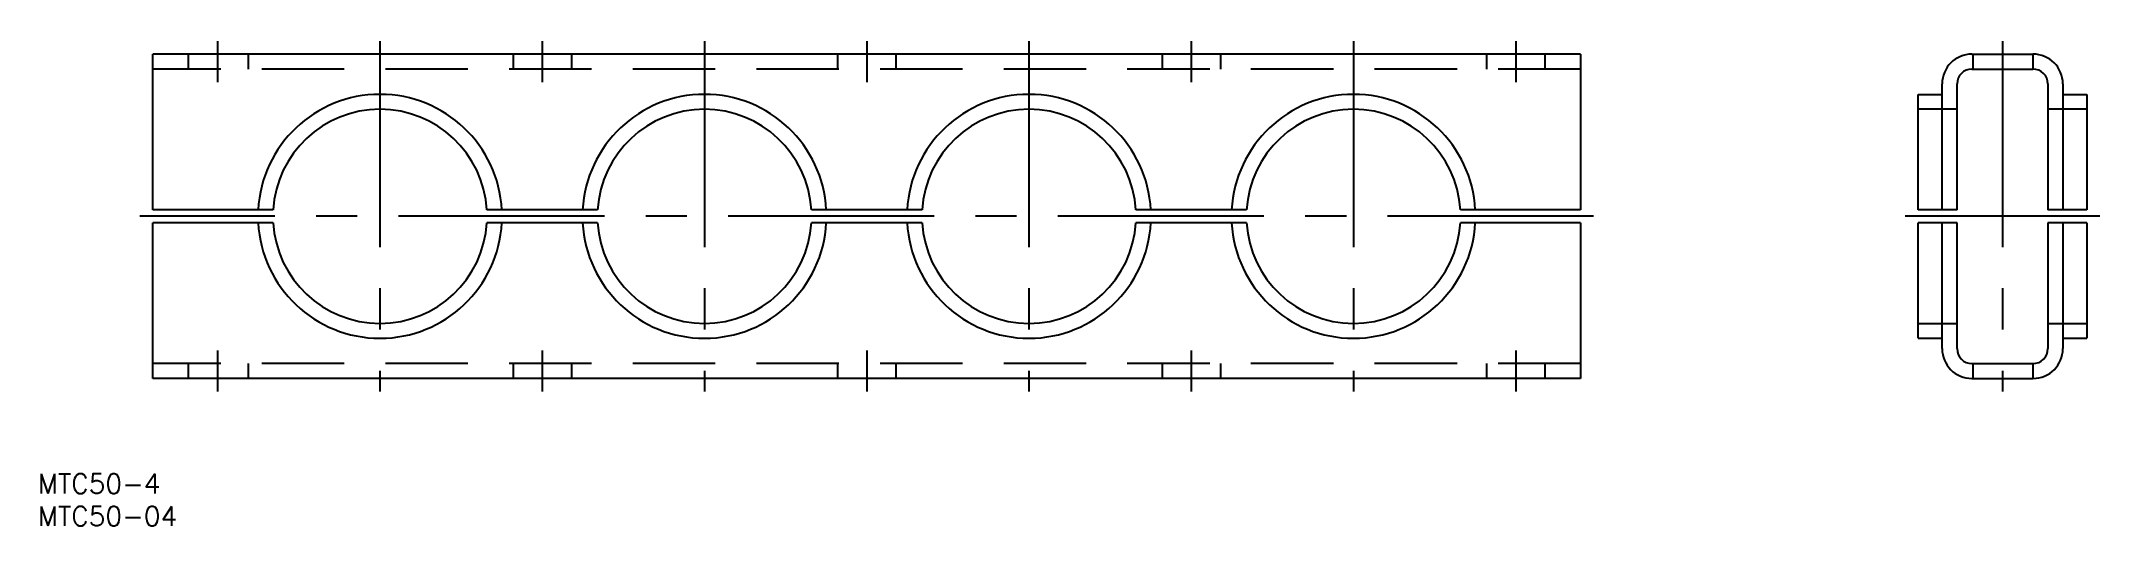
# Model space of a CAD drawing. Extents: x -52 to 265, y -48 to 27.
import ezdxf

# ---------------------------------------------------------------- set-up
doc = ezdxf.new("R2010")
doc.units = 0
doc.linetypes.add('CENTER', pattern=[50.8, 31.75, -6.35, 6.35, -6.35])
doc.linetypes.add('DASHED', pattern=[19.05, 12.7, -6.35])
doc.layers.get('0').update_dxf_attribs({"linetype": 'CONTINUOUS'})
doc.layers.add('CENTER', color=1, linetype='CENTER')
doc.styles.get("Standard").update_dxf_attribs({"font": 'txt.shx', "height": 3, "bigfont": 'bigfont.shx'})

msp = doc.modelspace()

# ---------------------------------------------------------------- linework, layer by layer
at = {"color": 7, "linetype": 'CONTINUOUS'}
for p, q in [((185, 25), (-35, 25)), ((-35, 1), (-35, 25)), ((185, 25), (185, 1)), ((245.3, 25), (254.7, 25)), ((245.3, 22.7), (254.7, 22.7)), ((240.7, 1), (240.7, 20.4)), ((243, 1), (243, 20.4)), ((257, 20.4), (257, 1)), ((259.3, 20.4), (259.3, 1)), ((237, 1), (237, 18.8)), ((237, 18.8), (240.7, 18.8)), ((259.3, 18.8), (263, 18.8)), ((263, 18.8), (263, 1)), ((-16.47, 1), (-35, 1)), ((33.53, 1), (16.47, 1)), ((83.53, 1), (66.47, 1)), ((133.53, 1), (116.47, 1)), ((185, 1), (166.47, 1)), ((243, 1), (237, 1)), ((263, 1), (257, 1)), ((-16.47, -1), (-35, -1)), ((-35, -25), (-35, -1)), ((33.53, -1), (16.47, -1)), ((83.53, -1), (66.47, -1)), ((133.53, -1), (116.47, -1)), ((185, -1), (166.47, -1)), ((185, -1), (185, -25)), ((237, -18.8), (237, -1)), ((243, -1), (237, -1)), ((240.7, -20.4), (240.7, -1)), ((243, -20.4), (243, -1)), ((263, -1), (257, -1)), ((257, -1), (257, -20.4)), ((259.3, -1), (259.3, -20.4)), ((263, -1), (263, -18.8)), ((237, -18.8), (240.7, -18.8)), ((259.3, -18.8), (263, -18.8)), ((185, -25), (-35, -25)), ((245.3, -22.7), (254.7, -22.7)), ((245.3, -25), (254.7, -25))]:
    msp.add_line(p, q, dxfattribs=at)
at = {"color": 3, "linetype": 'DASHED'}
for p, q in [((185, 22.7), (-35, 22.7)), ((-29.5, 22.7), (-29.5, 25)), ((-20.25, 22.7), (-20.25, 25)), ((20.5, 25), (20.5, 22.7)), ((29.5, 25), (29.5, 22.7)), ((70.5, 25), (70.5, 22.7)), ((79.5, 25), (79.5, 22.7)), ((120.5, 25), (120.5, 22.7)), ((129.5, 25), (129.5, 22.7)), ((170.5, 25), (170.5, 22.7)), ((179.5, 25), (179.5, 22.7)), ((245.5, 22.7), (245.5, 25)), ((254.75, 22.7), (254.75, 25)), ((243, 16.5), (237, 16.5)), ((263, 16.5), (257, 16.5)), ((237, -16.5), (243, -16.5)), ((257, -16.5), (263, -16.5)), ((185, -22.7), (-35, -22.7)), ((-29.5, -25), (-29.5, -22.7)), ((-20.25, -25), (-20.25, -22.7)), ((20.5, -22.7), (20.5, -25)), ((29.5, -22.7), (29.5, -25)), ((70.5, -22.7), (70.5, -25)), ((79.5, -22.7), (79.5, -25)), ((120.5, -22.7), (120.5, -25)), ((129.5, -22.7), (129.5, -25)), ((170.5, -22.7), (170.5, -25)), ((179.5, -22.7), (179.5, -25)), ((245.5, -25), (245.5, -22.7)), ((254.75, -25), (254.75, -22.7))]:
    msp.add_line(p, q, dxfattribs=at)
at = {"color": 7, "linetype": 'CONTINUOUS'}
for centre, radius, start, end in [((245.3, 20.4), 4.6, 90, 180), ((245.3, 20.4), 2.3, 90, 180), ((254.7, 20.4), 4.6, 0, 90), ((254.7, 20.4), 2.3, 0, 90), ((0, 0), 18.8, 3.0491, 176.9509), ((0, 0), 16.5, 3.4746, 176.5254), ((50, 0), 18.8, 3.0491, 176.9509), ((50, 0), 16.5, 3.4746, 176.5254), ((100, 0), 18.8, 3.0491, 176.9509), ((100, 0), 16.5, 3.4746, 176.5254), ((150, 0), 18.8, 3.0491, 176.9509), ((150, 0), 16.5, 3.4746, 176.5254), ((0, 0), 18.8, 183.0491, 356.9509), ((0, 0), 16.5, 183.4746, 356.5254), ((50, 0), 18.8, 183.0491, 356.9509), ((50, 0), 16.5, 183.4746, 356.5254), ((100, 0), 18.8, 183.0491, 356.9509), ((100, 0), 16.5, 183.4746, 356.5254), ((150, 0), 18.8, 183.0491, 356.9509), ((150, 0), 16.5, 183.4746, 356.5254), ((245.3, -20.4), 4.6, 180, 270), ((245.3, -20.4), 2.3, 180, 270), ((254.7, -20.4), 4.6, 270, 360), ((254.7, -20.4), 2.3, 270, 360)]:
    msp.add_arc(centre, radius, start, end, dxfattribs=at)
at = {"layer": 'CENTER', "color": 1, "linetype": 'CENTER'}
for p, q in [((-25, 20.7), (-25, 27)), ((0, 27), (0, -27)), ((25, 27), (25, 20.7)), ((50, 27), (50, -27)), ((75, 27), (75, 20.7)), ((100, 27), (100, -27)), ((125, 27), (125, 20.7)), ((150, 27), (150, -27)), ((175, 27), (175, 20.7)), ((250, 27), (250, -27)), ((187, 0), (-37, 0)), ((265, 0), (235, 0)), ((-25, -27), (-25, -20.7)), ((25, -20.7), (25, -27)), ((75, -20.7), (75, -27)), ((125, -20.7), (125, -27)), ((175, -20.7), (175, -27))]:
    msp.add_line(p, q, dxfattribs=at)

# ---------------------------------------------------------------- texts
at = {"color": 7, "linetype": 'CONTINUOUS'}
for s, p in [('MTC50-4', (-52.72, -42.72)), ('MTC50-04', (-52.72, -47.72))]:
    msp.add_text(s, height=3, dxfattribs=at).set_placement(p)

doc.saveas('drawing.dxf')
